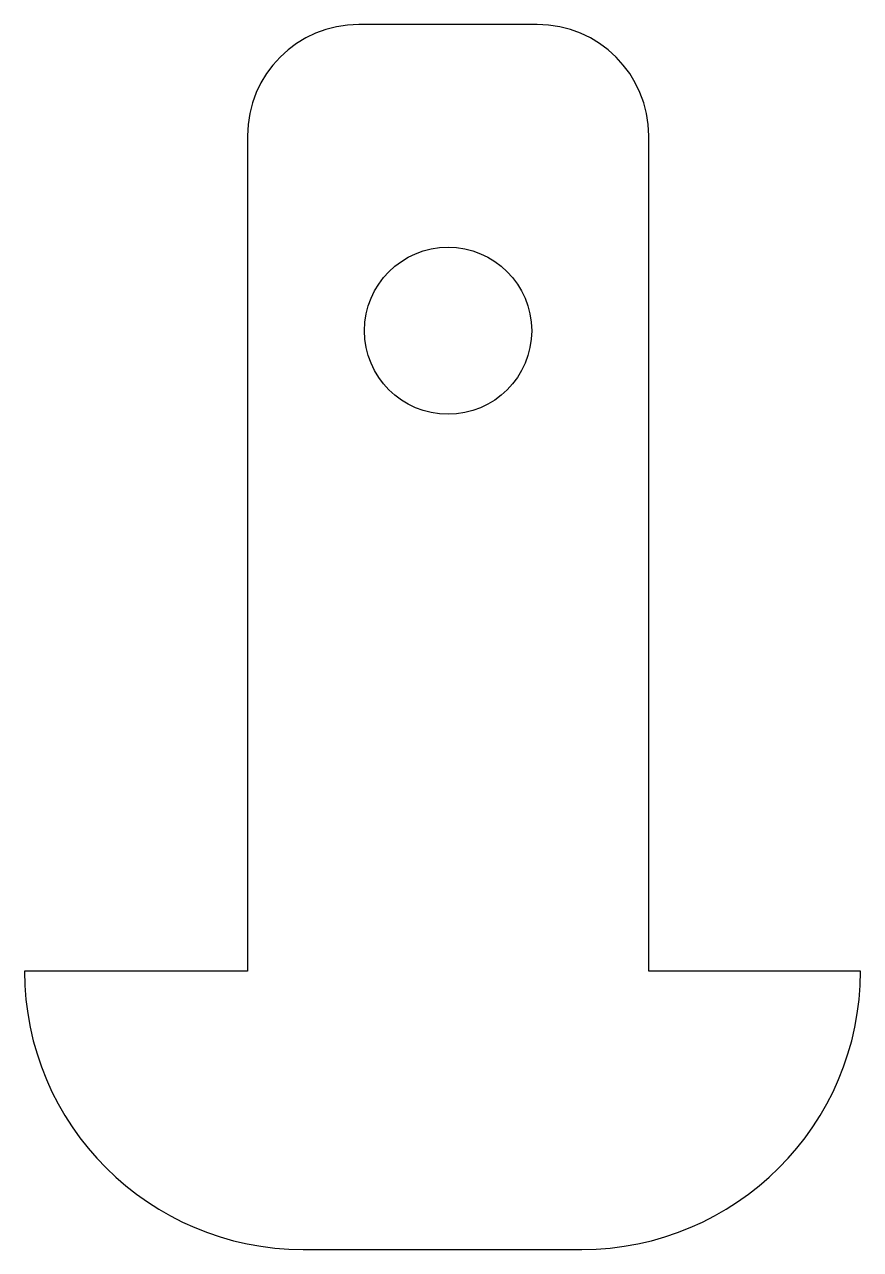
# Model space of a CAD drawing. Header units: millimetres. Extents: x 0 to 15, y -5 to 17.
import ezdxf

# ---------------------------------------------------------------- set-up
doc = ezdxf.new("R2010")
doc.units = ezdxf.units.MM

msp = doc.modelspace()

# ---------------------------------------------------------------- linework, layer by layer
at = {"color": 7, "linetype": 'Continuous', "lineweight": 25}
for p, q in [((9.2, 17), (6, 17)), ((4, 15), (4, 0)), ((11.2, 0), (11.2, 15)), ((4, 0), (0, 0)), ((15, 0), (11.2, 0)), ((5, -5), (10, -5))]:
    msp.add_line(p, q, dxfattribs=at)
msp.add_circle((7.6, 11.5), 1.5, dxfattribs=at)
for centre, radius, start, end in [((6, 15), 2, 90, 180), ((9.2, 15), 2, 0, 90), ((5, 0), 5, 180, 270), ((10, 0), 5, 270, 0)]:
    msp.add_arc(centre, radius, start, end, dxfattribs=at)

doc.saveas('drawing.dxf')
